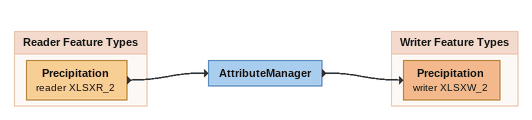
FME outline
AttributeManager
    -> Precipitation (writer XLSXW_2)

Bookmark: Reader Feature Types
Precipitation (reader XLSXR_2)
    -> AttributeManager

Bookmark: Writer Feature Types
Precipitation (writer XLSXW_2)
